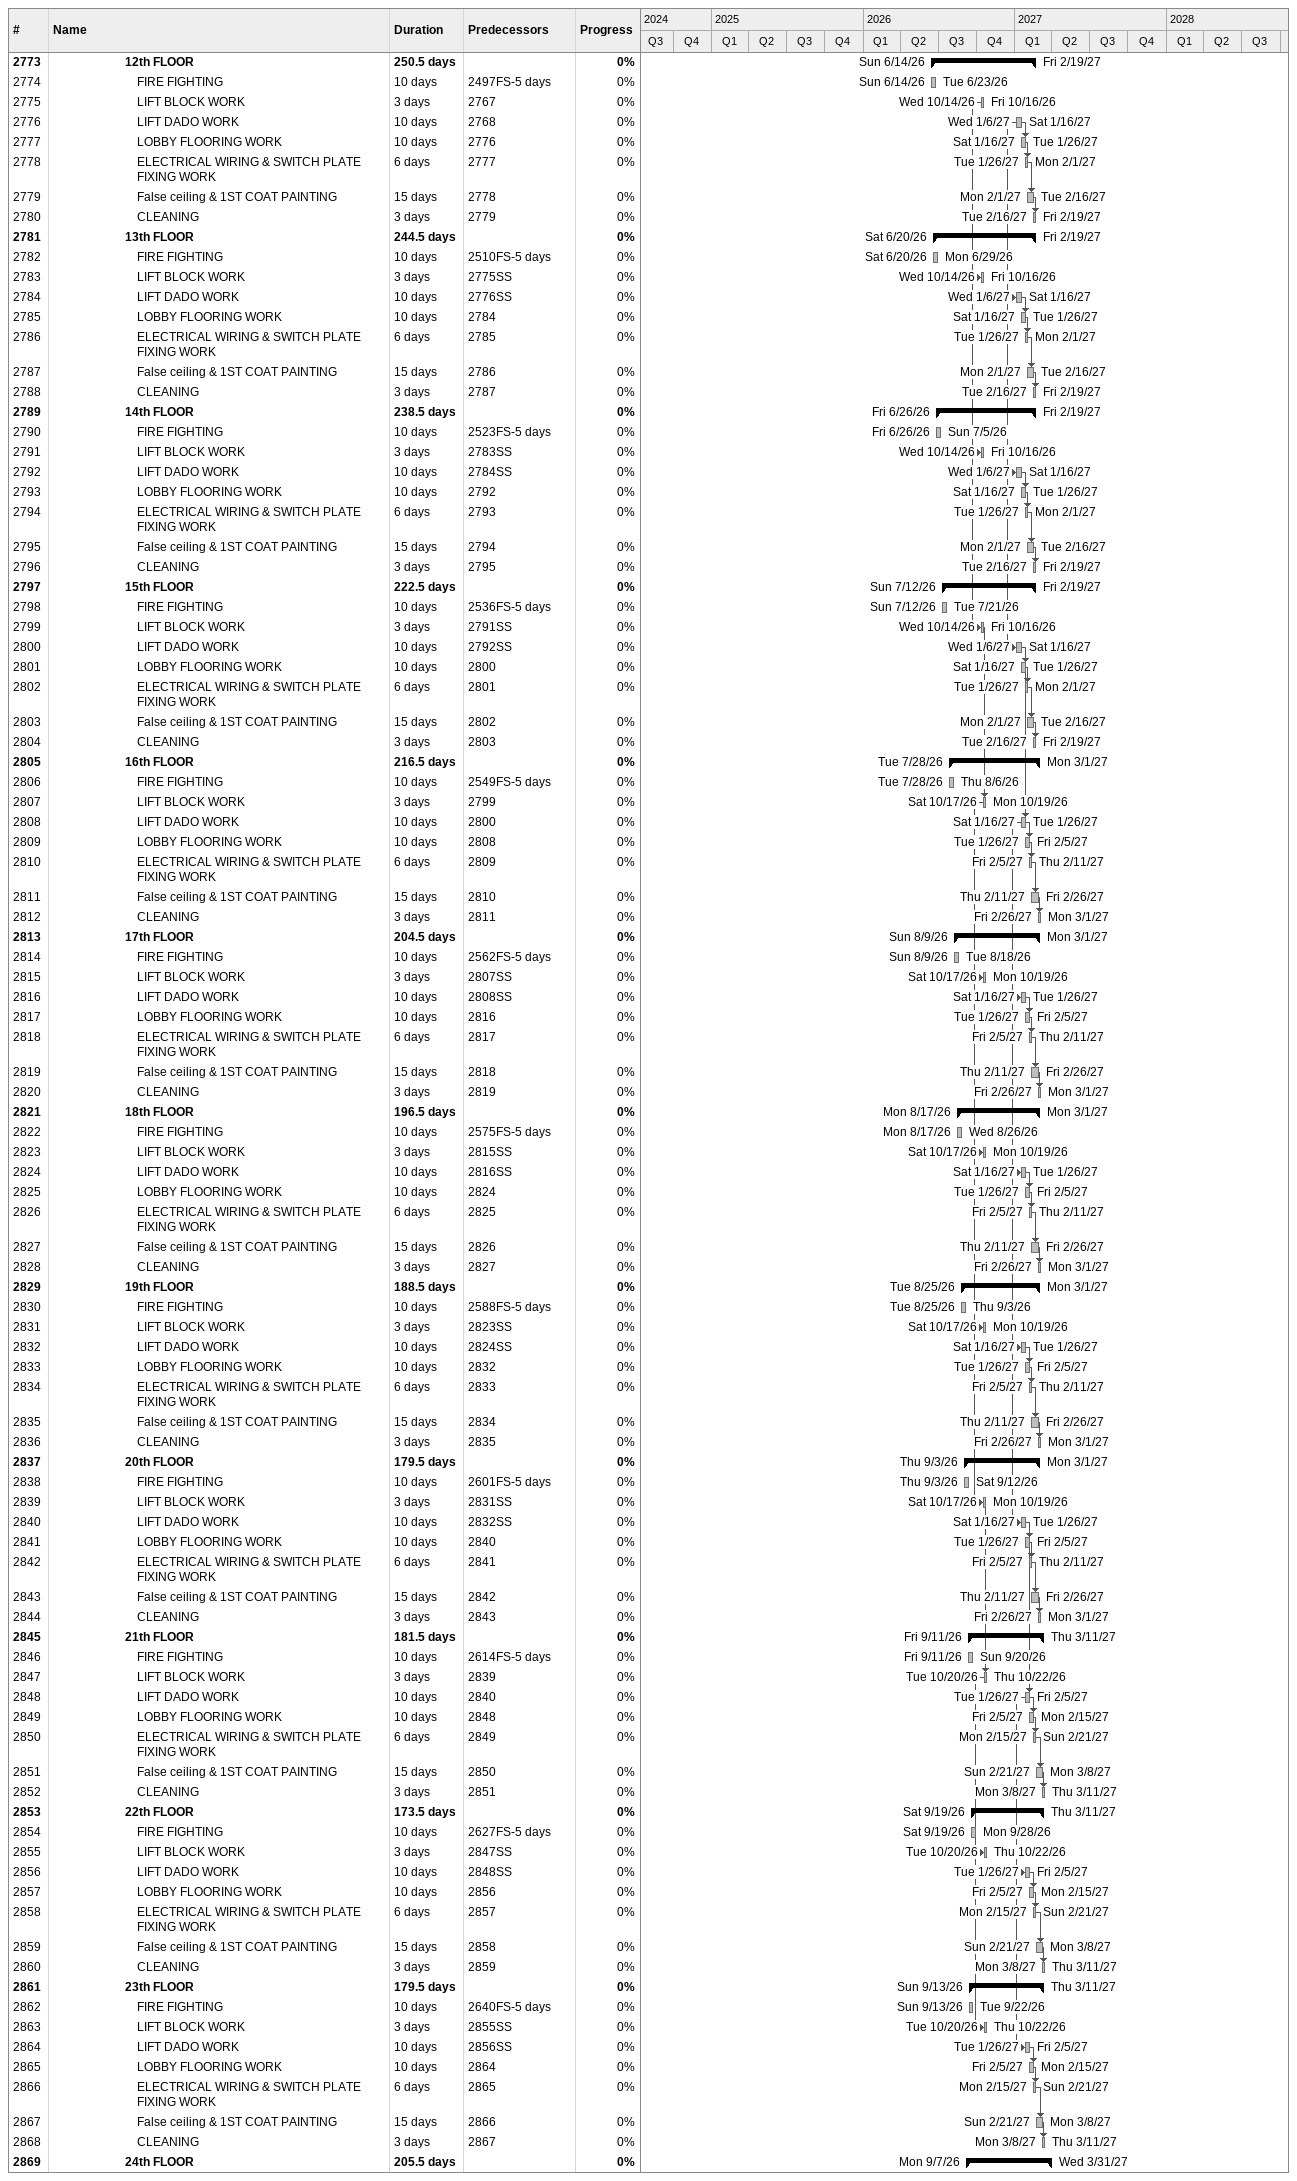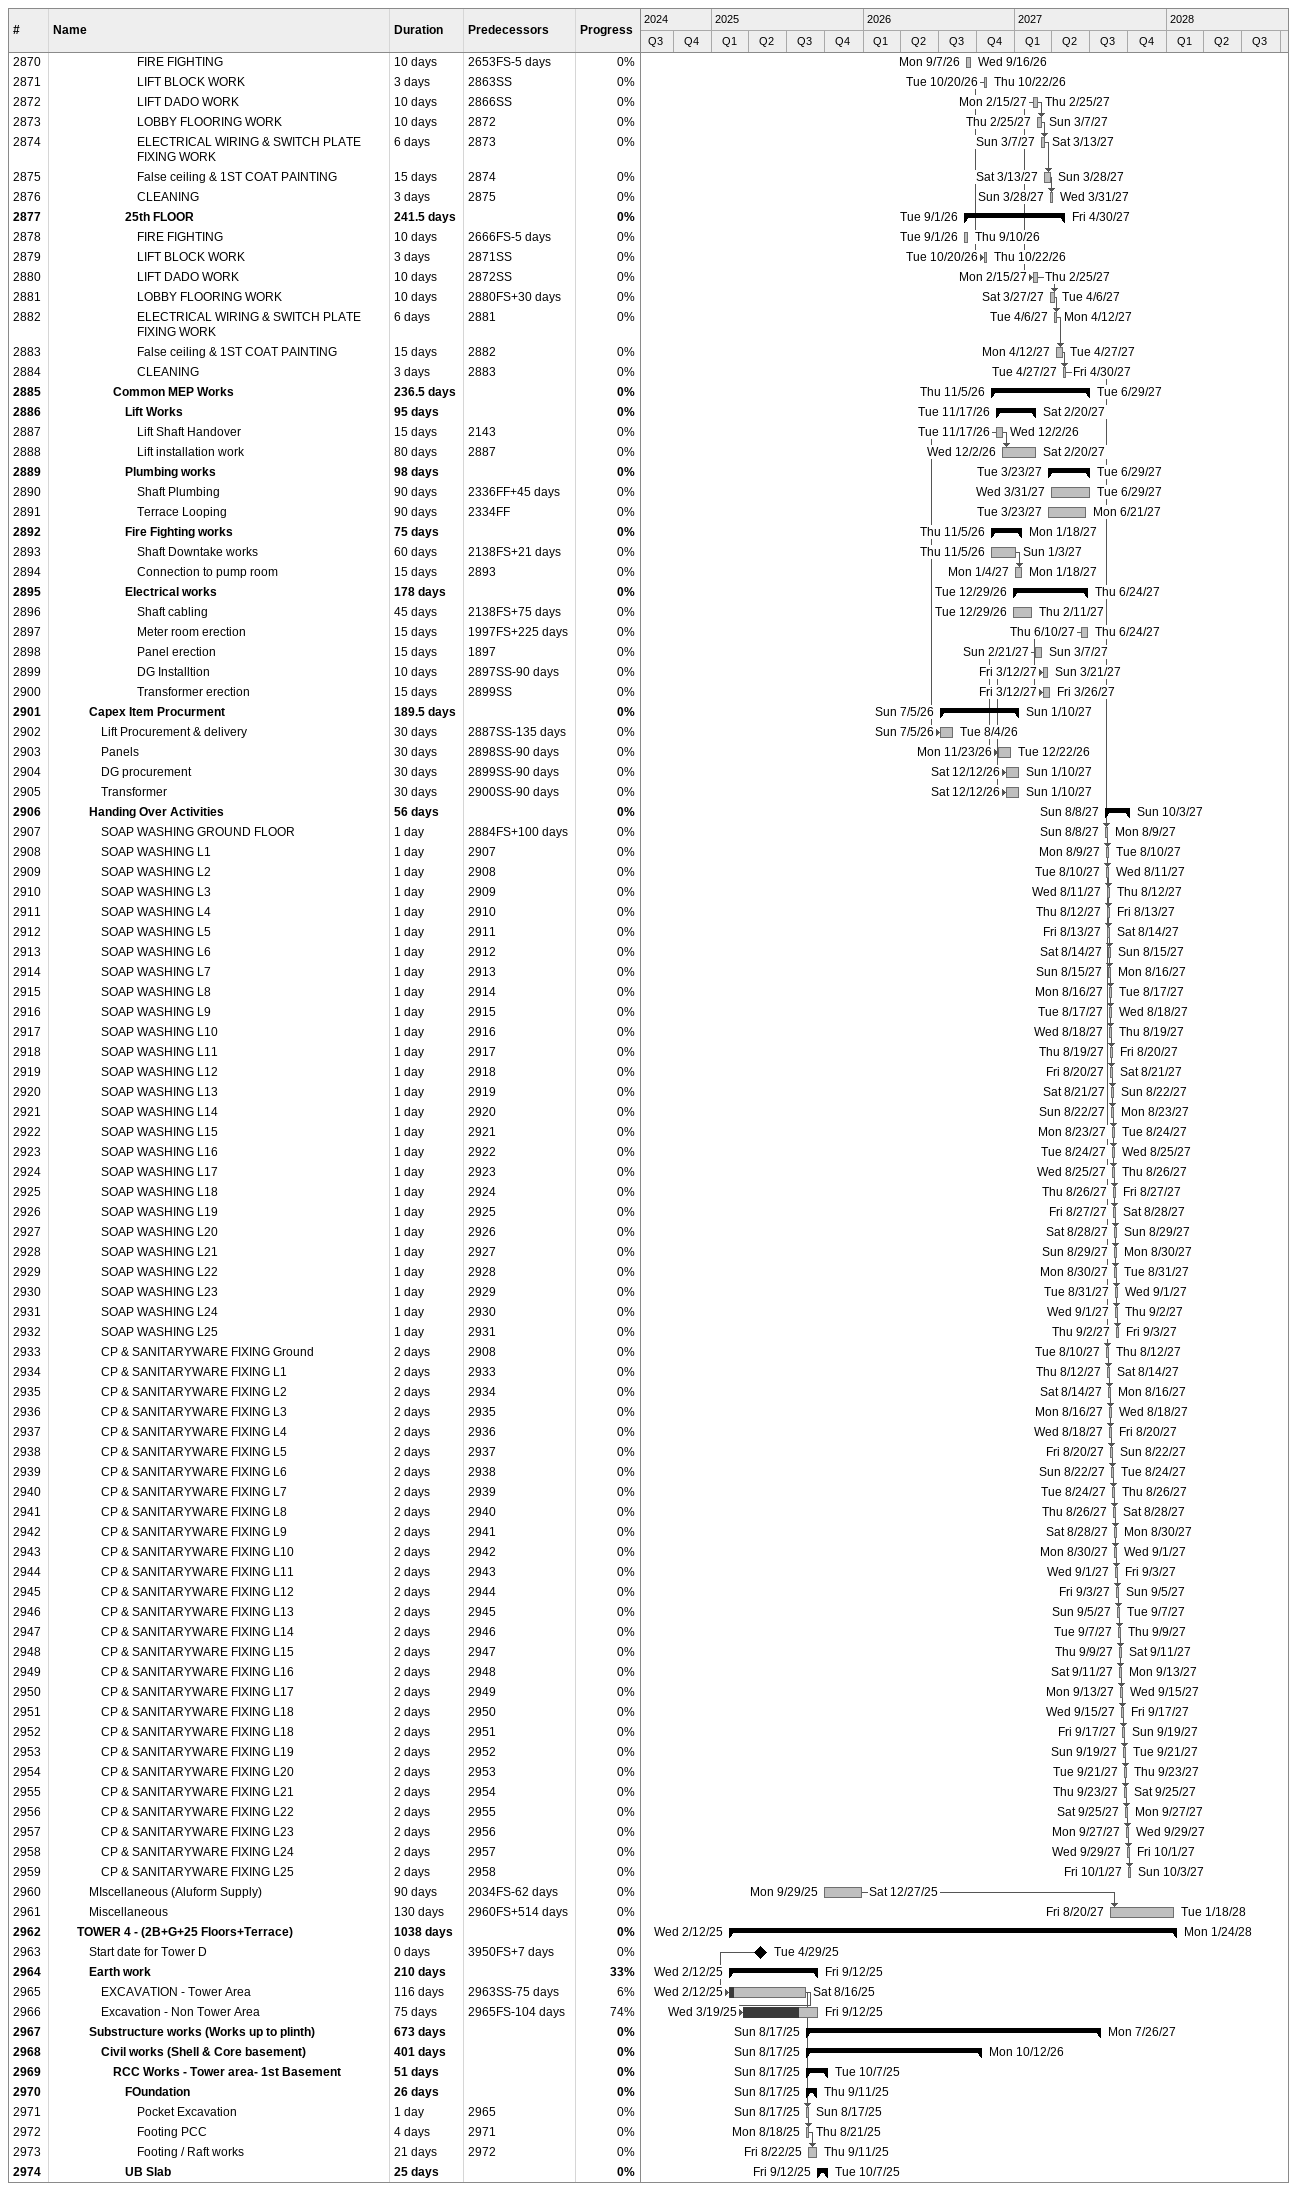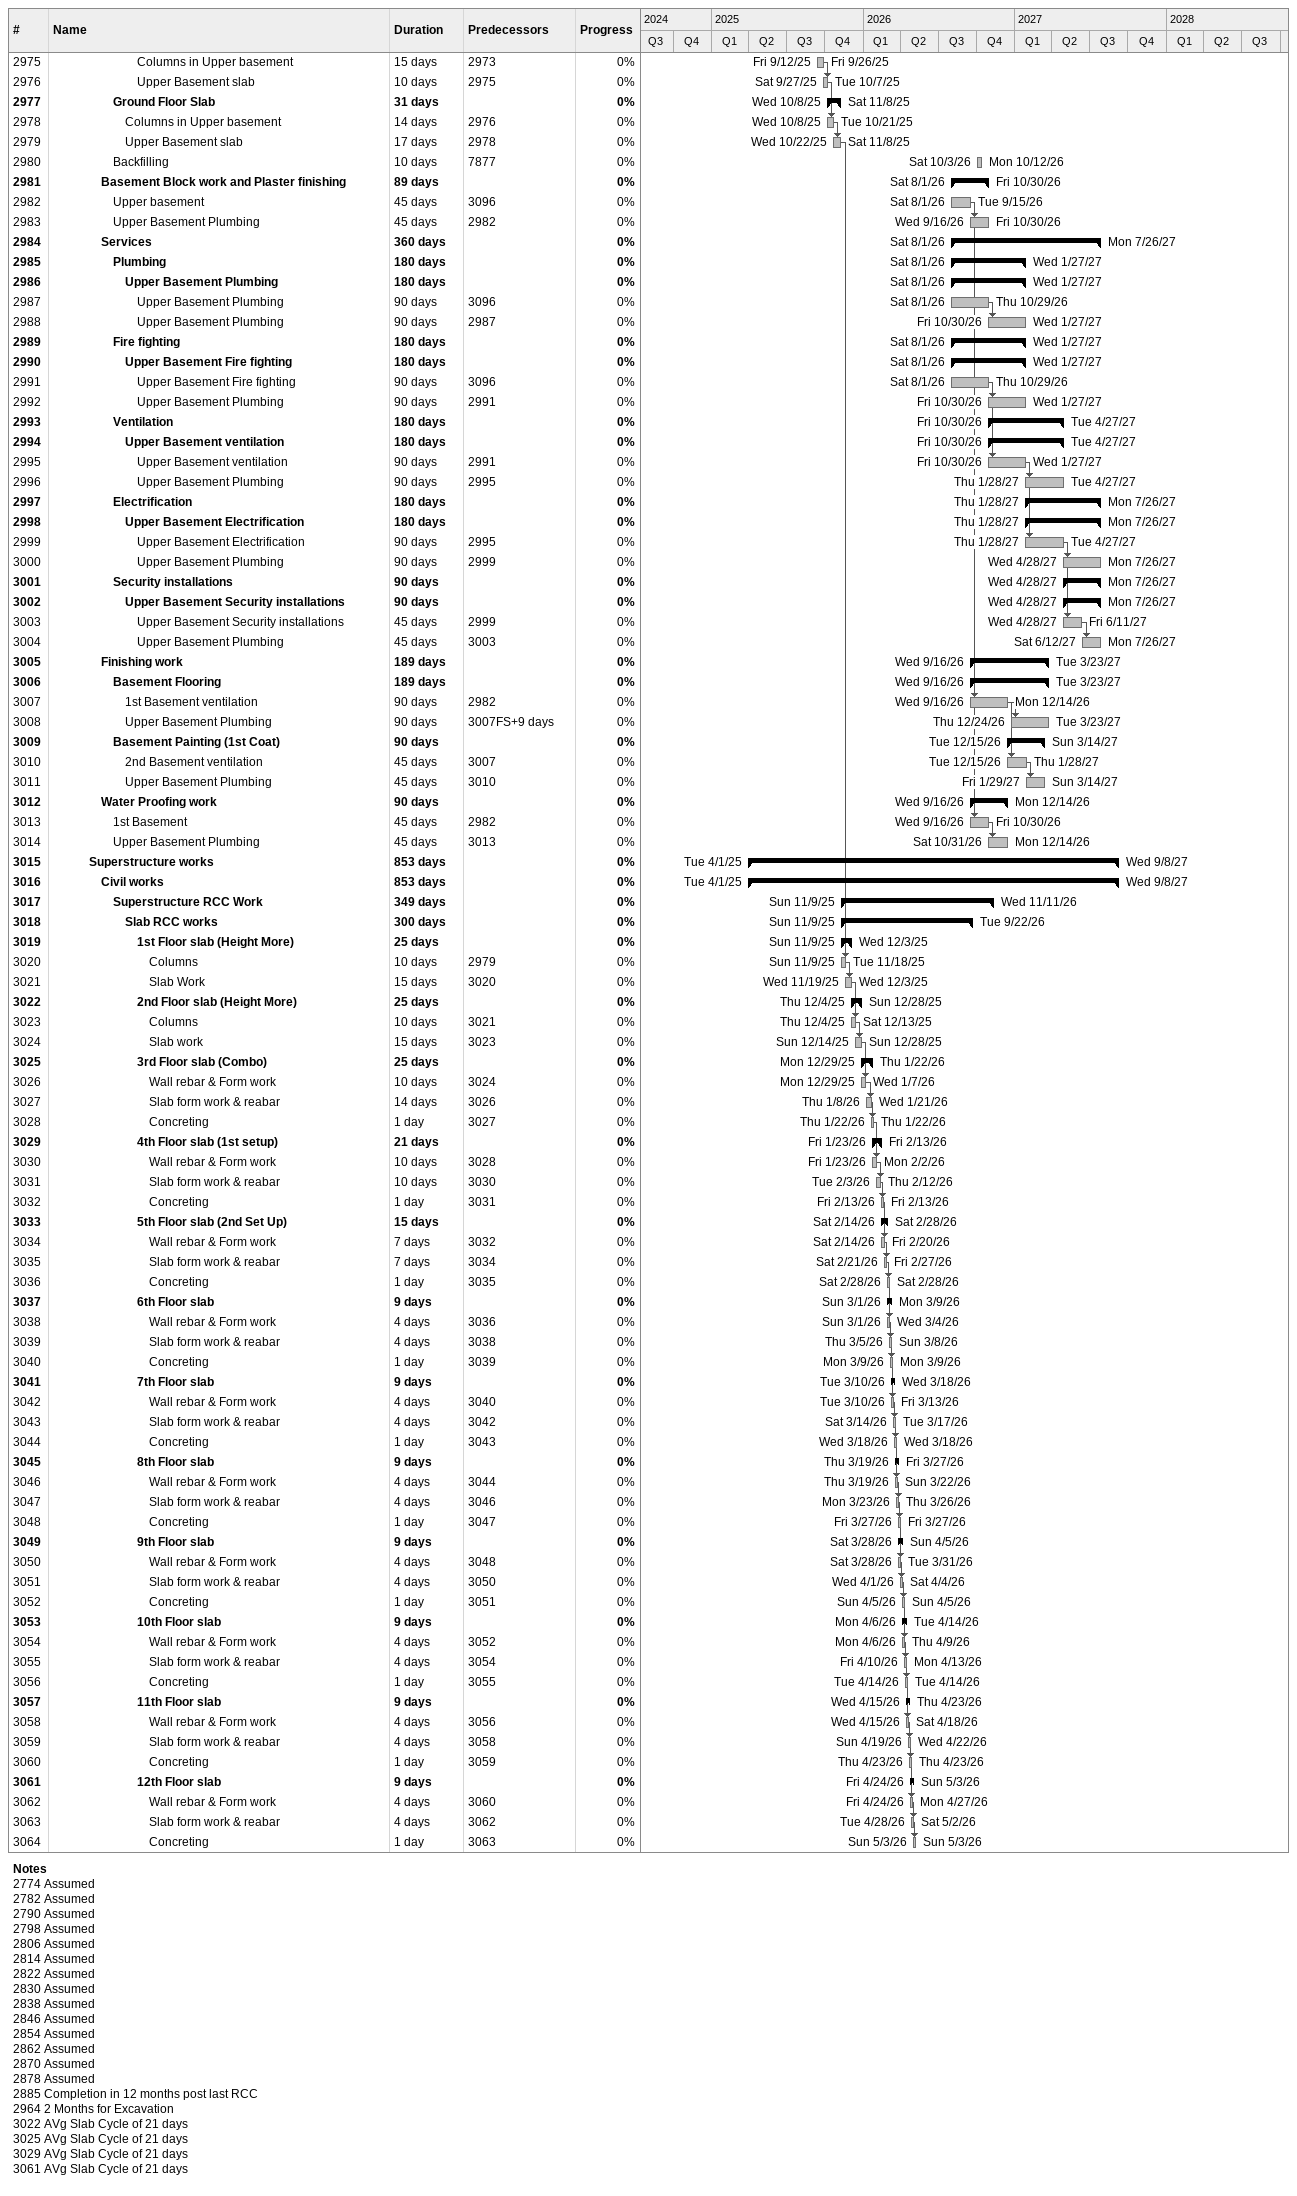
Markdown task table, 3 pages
| ID | Level | Task | Duration | Start | Finish | Predecessors | % complete |
|---|---|---|---|---|---|---|---|
| 2773 | 7 | **12th FLOOR** | 250.5d | 2026-06-14 | 2027-02-19 |  | 0 |
| 2774 | 8 | FIRE FIGHTING | 10d | 2026-06-14 | 2026-06-23 | 2497FS-5d | 0 |
| 2775 | 8 | LIFT BLOCK WORK | 3d | 2026-10-14 | 2026-10-16 | 2767 | 0 |
| 2776 | 8 | LIFT DADO WORK | 10d | 2027-01-06 | 2027-01-16 | 2768 | 0 |
| 2777 | 8 | LOBBY FLOORING WORK | 10d | 2027-01-16 | 2027-01-26 | 2776 | 0 |
| 2778 | 8 | ELECTRICAL WIRING & SWITCH PLATE FIXING WORK | 6d | 2027-01-26 | 2027-02-01 | 2777 | 0 |
| 2779 | 8 | False ceiling & 1ST COAT PAINTING | 15d | 2027-02-01 | 2027-02-16 | 2778 | 0 |
| 2780 | 8 | CLEANING | 3d | 2027-02-16 | 2027-02-19 | 2779 | 0 |
| 2781 | 7 | **13th FLOOR** | 244.5d | 2026-06-20 | 2027-02-19 |  | 0 |
| 2782 | 8 | FIRE FIGHTING | 10d | 2026-06-20 | 2026-06-29 | 2510FS-5d | 0 |
| 2783 | 8 | LIFT BLOCK WORK | 3d | 2026-10-14 | 2026-10-16 | 2775SS | 0 |
| 2784 | 8 | LIFT DADO WORK | 10d | 2027-01-06 | 2027-01-16 | 2776SS | 0 |
| 2785 | 8 | LOBBY FLOORING WORK | 10d | 2027-01-16 | 2027-01-26 | 2784 | 0 |
| 2786 | 8 | ELECTRICAL WIRING & SWITCH PLATE FIXING WORK | 6d | 2027-01-26 | 2027-02-01 | 2785 | 0 |
| 2787 | 8 | False ceiling & 1ST COAT PAINTING | 15d | 2027-02-01 | 2027-02-16 | 2786 | 0 |
| 2788 | 8 | CLEANING | 3d | 2027-02-16 | 2027-02-19 | 2787 | 0 |
| 2789 | 7 | **14th FLOOR** | 238.5d | 2026-06-26 | 2027-02-19 |  | 0 |
| 2790 | 8 | FIRE FIGHTING | 10d | 2026-06-26 | 2026-07-05 | 2523FS-5d | 0 |
| 2791 | 8 | LIFT BLOCK WORK | 3d | 2026-10-14 | 2026-10-16 | 2783SS | 0 |
| 2792 | 8 | LIFT DADO WORK | 10d | 2027-01-06 | 2027-01-16 | 2784SS | 0 |
| 2793 | 8 | LOBBY FLOORING WORK | 10d | 2027-01-16 | 2027-01-26 | 2792 | 0 |
| 2794 | 8 | ELECTRICAL WIRING & SWITCH PLATE FIXING WORK | 6d | 2027-01-26 | 2027-02-01 | 2793 | 0 |
| 2795 | 8 | False ceiling & 1ST COAT PAINTING | 15d | 2027-02-01 | 2027-02-16 | 2794 | 0 |
| 2796 | 8 | CLEANING | 3d | 2027-02-16 | 2027-02-19 | 2795 | 0 |
| 2797 | 7 | **15th FLOOR** | 222.5d | 2026-07-12 | 2027-02-19 |  | 0 |
| 2798 | 8 | FIRE FIGHTING | 10d | 2026-07-12 | 2026-07-21 | 2536FS-5d | 0 |
| 2799 | 8 | LIFT BLOCK WORK | 3d | 2026-10-14 | 2026-10-16 | 2791SS | 0 |
| 2800 | 8 | LIFT DADO WORK | 10d | 2027-01-06 | 2027-01-16 | 2792SS | 0 |
| 2801 | 8 | LOBBY FLOORING WORK | 10d | 2027-01-16 | 2027-01-26 | 2800 | 0 |
| 2802 | 8 | ELECTRICAL WIRING & SWITCH PLATE FIXING WORK | 6d | 2027-01-26 | 2027-02-01 | 2801 | 0 |
| 2803 | 8 | False ceiling & 1ST COAT PAINTING | 15d | 2027-02-01 | 2027-02-16 | 2802 | 0 |
| 2804 | 8 | CLEANING | 3d | 2027-02-16 | 2027-02-19 | 2803 | 0 |
| 2805 | 7 | **16th FLOOR** | 216.5d | 2026-07-28 | 2027-03-01 |  | 0 |
| 2806 | 8 | FIRE FIGHTING | 10d | 2026-07-28 | 2026-08-06 | 2549FS-5d | 0 |
| 2807 | 8 | LIFT BLOCK WORK | 3d | 2026-10-17 | 2026-10-19 | 2799 | 0 |
| 2808 | 8 | LIFT DADO WORK | 10d | 2027-01-16 | 2027-01-26 | 2800 | 0 |
| 2809 | 8 | LOBBY FLOORING WORK | 10d | 2027-01-26 | 2027-02-05 | 2808 | 0 |
| 2810 | 8 | ELECTRICAL WIRING & SWITCH PLATE FIXING WORK | 6d | 2027-02-05 | 2027-02-11 | 2809 | 0 |
| 2811 | 8 | False ceiling & 1ST COAT PAINTING | 15d | 2027-02-11 | 2027-02-26 | 2810 | 0 |
| 2812 | 8 | CLEANING | 3d | 2027-02-26 | 2027-03-01 | 2811 | 0 |
| 2813 | 7 | **17th FLOOR** | 204.5d | 2026-08-09 | 2027-03-01 |  | 0 |
| 2814 | 8 | FIRE FIGHTING | 10d | 2026-08-09 | 2026-08-18 | 2562FS-5d | 0 |
| 2815 | 8 | LIFT BLOCK WORK | 3d | 2026-10-17 | 2026-10-19 | 2807SS | 0 |
| 2816 | 8 | LIFT DADO WORK | 10d | 2027-01-16 | 2027-01-26 | 2808SS | 0 |
| 2817 | 8 | LOBBY FLOORING WORK | 10d | 2027-01-26 | 2027-02-05 | 2816 | 0 |
| 2818 | 8 | ELECTRICAL WIRING & SWITCH PLATE FIXING WORK | 6d | 2027-02-05 | 2027-02-11 | 2817 | 0 |
| 2819 | 8 | False ceiling & 1ST COAT PAINTING | 15d | 2027-02-11 | 2027-02-26 | 2818 | 0 |
| 2820 | 8 | CLEANING | 3d | 2027-02-26 | 2027-03-01 | 2819 | 0 |
| 2821 | 7 | **18th FLOOR** | 196.5d | 2026-08-17 | 2027-03-01 |  | 0 |
| 2822 | 8 | FIRE FIGHTING | 10d | 2026-08-17 | 2026-08-26 | 2575FS-5d | 0 |
| 2823 | 8 | LIFT BLOCK WORK | 3d | 2026-10-17 | 2026-10-19 | 2815SS | 0 |
| 2824 | 8 | LIFT DADO WORK | 10d | 2027-01-16 | 2027-01-26 | 2816SS | 0 |
| 2825 | 8 | LOBBY FLOORING WORK | 10d | 2027-01-26 | 2027-02-05 | 2824 | 0 |
| 2826 | 8 | ELECTRICAL WIRING & SWITCH PLATE FIXING WORK | 6d | 2027-02-05 | 2027-02-11 | 2825 | 0 |
| 2827 | 8 | False ceiling & 1ST COAT PAINTING | 15d | 2027-02-11 | 2027-02-26 | 2826 | 0 |
| 2828 | 8 | CLEANING | 3d | 2027-02-26 | 2027-03-01 | 2827 | 0 |
| 2829 | 7 | **19th FLOOR** | 188.5d | 2026-08-25 | 2027-03-01 |  | 0 |
| 2830 | 8 | FIRE FIGHTING | 10d | 2026-08-25 | 2026-09-03 | 2588FS-5d | 0 |
| 2831 | 8 | LIFT BLOCK WORK | 3d | 2026-10-17 | 2026-10-19 | 2823SS | 0 |
| 2832 | 8 | LIFT DADO WORK | 10d | 2027-01-16 | 2027-01-26 | 2824SS | 0 |
| 2833 | 8 | LOBBY FLOORING WORK | 10d | 2027-01-26 | 2027-02-05 | 2832 | 0 |
| 2834 | 8 | ELECTRICAL WIRING & SWITCH PLATE FIXING WORK | 6d | 2027-02-05 | 2027-02-11 | 2833 | 0 |
| 2835 | 8 | False ceiling & 1ST COAT PAINTING | 15d | 2027-02-11 | 2027-02-26 | 2834 | 0 |
| 2836 | 8 | CLEANING | 3d | 2027-02-26 | 2027-03-01 | 2835 | 0 |
| 2837 | 7 | **20th FLOOR** | 179.5d | 2026-09-03 | 2027-03-01 |  | 0 |
| 2838 | 8 | FIRE FIGHTING | 10d | 2026-09-03 | 2026-09-12 | 2601FS-5d | 0 |
| 2839 | 8 | LIFT BLOCK WORK | 3d | 2026-10-17 | 2026-10-19 | 2831SS | 0 |
| 2840 | 8 | LIFT DADO WORK | 10d | 2027-01-16 | 2027-01-26 | 2832SS | 0 |
| 2841 | 8 | LOBBY FLOORING WORK | 10d | 2027-01-26 | 2027-02-05 | 2840 | 0 |
| 2842 | 8 | ELECTRICAL WIRING & SWITCH PLATE FIXING WORK | 6d | 2027-02-05 | 2027-02-11 | 2841 | 0 |
| 2843 | 8 | False ceiling & 1ST COAT PAINTING | 15d | 2027-02-11 | 2027-02-26 | 2842 | 0 |
| 2844 | 8 | CLEANING | 3d | 2027-02-26 | 2027-03-01 | 2843 | 0 |
| 2845 | 7 | **21th FLOOR** | 181.5d | 2026-09-11 | 2027-03-11 |  | 0 |
| 2846 | 8 | FIRE FIGHTING | 10d | 2026-09-11 | 2026-09-20 | 2614FS-5d | 0 |
| 2847 | 8 | LIFT BLOCK WORK | 3d | 2026-10-20 | 2026-10-22 | 2839 | 0 |
| 2848 | 8 | LIFT DADO WORK | 10d | 2027-01-26 | 2027-02-05 | 2840 | 0 |
| 2849 | 8 | LOBBY FLOORING WORK | 10d | 2027-02-05 | 2027-02-15 | 2848 | 0 |
| 2850 | 8 | ELECTRICAL WIRING & SWITCH PLATE FIXING WORK | 6d | 2027-02-15 | 2027-02-21 | 2849 | 0 |
| 2851 | 8 | False ceiling & 1ST COAT PAINTING | 15d | 2027-02-21 | 2027-03-08 | 2850 | 0 |
| 2852 | 8 | CLEANING | 3d | 2027-03-08 | 2027-03-11 | 2851 | 0 |
| 2853 | 7 | **22th FLOOR** | 173.5d | 2026-09-19 | 2027-03-11 |  | 0 |
| 2854 | 8 | FIRE FIGHTING | 10d | 2026-09-19 | 2026-09-28 | 2627FS-5d | 0 |
| 2855 | 8 | LIFT BLOCK WORK | 3d | 2026-10-20 | 2026-10-22 | 2847SS | 0 |
| 2856 | 8 | LIFT DADO WORK | 10d | 2027-01-26 | 2027-02-05 | 2848SS | 0 |
| 2857 | 8 | LOBBY FLOORING WORK | 10d | 2027-02-05 | 2027-02-15 | 2856 | 0 |
| 2858 | 8 | ELECTRICAL WIRING & SWITCH PLATE FIXING WORK | 6d | 2027-02-15 | 2027-02-21 | 2857 | 0 |
| 2859 | 8 | False ceiling & 1ST COAT PAINTING | 15d | 2027-02-21 | 2027-03-08 | 2858 | 0 |
| 2860 | 8 | CLEANING | 3d | 2027-03-08 | 2027-03-11 | 2859 | 0 |
| 2861 | 7 | **23th FLOOR** | 179.5d | 2026-09-13 | 2027-03-11 |  | 0 |
| 2862 | 8 | FIRE FIGHTING | 10d | 2026-09-13 | 2026-09-22 | 2640FS-5d | 0 |
| 2863 | 8 | LIFT BLOCK WORK | 3d | 2026-10-20 | 2026-10-22 | 2855SS | 0 |
| 2864 | 8 | LIFT DADO WORK | 10d | 2027-01-26 | 2027-02-05 | 2856SS | 0 |
| 2865 | 8 | LOBBY FLOORING WORK | 10d | 2027-02-05 | 2027-02-15 | 2864 | 0 |
| 2866 | 8 | ELECTRICAL WIRING & SWITCH PLATE FIXING WORK | 6d | 2027-02-15 | 2027-02-21 | 2865 | 0 |
| 2867 | 8 | False ceiling & 1ST COAT PAINTING | 15d | 2027-02-21 | 2027-03-08 | 2866 | 0 |
| 2868 | 8 | CLEANING | 3d | 2027-03-08 | 2027-03-11 | 2867 | 0 |
| 2869 | 7 | **24th FLOOR** | 205.5d | 2026-09-07 | 2027-03-31 |  | 0 |
| 2870 | 8 | FIRE FIGHTING | 10d | 2026-09-07 | 2026-09-16 | 2653FS-5d | 0 |
| 2871 | 8 | LIFT BLOCK WORK | 3d | 2026-10-20 | 2026-10-22 | 2863SS | 0 |
| 2872 | 8 | LIFT DADO WORK | 10d | 2027-02-15 | 2027-02-25 | 2866SS | 0 |
| 2873 | 8 | LOBBY FLOORING WORK | 10d | 2027-02-25 | 2027-03-07 | 2872 | 0 |
| 2874 | 8 | ELECTRICAL WIRING & SWITCH PLATE FIXING WORK | 6d | 2027-03-07 | 2027-03-13 | 2873 | 0 |
| 2875 | 8 | False ceiling & 1ST COAT PAINTING | 15d | 2027-03-13 | 2027-03-28 | 2874 | 0 |
| 2876 | 8 | CLEANING | 3d | 2027-03-28 | 2027-03-31 | 2875 | 0 |
| 2877 | 7 | **25th FLOOR** | 241.5d | 2026-09-01 | 2027-04-30 |  | 0 |
| 2878 | 8 | FIRE FIGHTING | 10d | 2026-09-01 | 2026-09-10 | 2666FS-5d | 0 |
| 2879 | 8 | LIFT BLOCK WORK | 3d | 2026-10-20 | 2026-10-22 | 2871SS | 0 |
| 2880 | 8 | LIFT DADO WORK | 10d | 2027-02-15 | 2027-02-25 | 2872SS | 0 |
| 2881 | 8 | LOBBY FLOORING WORK | 10d | 2027-03-27 | 2027-04-06 | 2880FS+30d | 0 |
| 2882 | 8 | ELECTRICAL WIRING & SWITCH PLATE FIXING WORK | 6d | 2027-04-06 | 2027-04-12 | 2881 | 0 |
| 2883 | 8 | False ceiling & 1ST COAT PAINTING | 15d | 2027-04-12 | 2027-04-27 | 2882 | 0 |
| 2884 | 8 | CLEANING | 3d | 2027-04-27 | 2027-04-30 | 2883 | 0 |
| 2885 | 6 | **Common MEP Works** | 236.5d | 2026-11-05 | 2027-06-29 |  | 0 |
| 2886 | 7 | **Lift Works** | 95d | 2026-11-17 | 2027-02-20 |  | 0 |
| 2887 | 8 | Lift Shaft Handover | 15d | 2026-11-17 | 2026-12-02 | 2143 | 0 |
| 2888 | 8 | Lift installation work | 80d | 2026-12-02 | 2027-02-20 | 2887 | 0 |
| 2889 | 7 | **Plumbing works** | 98d | 2027-03-23 | 2027-06-29 |  | 0 |
| 2890 | 8 | Shaft Plumbing | 90d | 2027-03-31 | 2027-06-29 | 2336FF+45d | 0 |
| 2891 | 8 | Terrace Looping | 90d | 2027-03-23 | 2027-06-21 | 2334FF | 0 |
| 2892 | 7 | **Fire Fighting works** | 75d | 2026-11-05 | 2027-01-18 |  | 0 |
| 2893 | 8 | Shaft Downtake works | 60d | 2026-11-05 | 2027-01-03 | 2138FS+21d | 0 |
| 2894 | 8 | Connection to pump room | 15d | 2027-01-04 | 2027-01-18 | 2893 | 0 |
| 2895 | 7 | **Electrical works** | 178d | 2026-12-29 | 2027-06-24 |  | 0 |
| 2896 | 8 | Shaft cabling | 45d | 2026-12-29 | 2027-02-11 | 2138FS+75d | 0 |
| 2897 | 8 | Meter room erection | 15d | 2027-06-10 | 2027-06-24 | 1997FS+225d | 0 |
| 2898 | 8 | Panel erection | 15d | 2027-02-21 | 2027-03-07 | 1897 | 0 |
| 2899 | 8 | DG Installtion | 10d | 2027-03-12 | 2027-03-21 | 2897SS-90d | 0 |
| 2900 | 8 | Transformer erection | 15d | 2027-03-12 | 2027-03-26 | 2899SS | 0 |
| 2901 | 4 | **Capex Item Procurment** | 189.5d | 2026-07-05 | 2027-01-10 |  | 0 |
| 2902 | 5 | Lift Procurement & delivery | 30d | 2026-07-05 | 2026-08-04 | 2887SS-135d | 0 |
| 2903 | 5 | Panels | 30d | 2026-11-23 | 2026-12-22 | 2898SS-90d | 0 |
| 2904 | 5 | DG procurement | 30d | 2026-12-12 | 2027-01-10 | 2899SS-90d | 0 |
| 2905 | 5 | Transformer | 30d | 2026-12-12 | 2027-01-10 | 2900SS-90d | 0 |
| 2906 | 4 | **Handing Over Activities** | 56d | 2027-08-08 | 2027-10-03 |  | 0 |
| 2907 | 5 | SOAP WASHING GROUND FLOOR | 1d | 2027-08-08 | 2027-08-09 | 2884FS+100d | 0 |
| 2908 | 5 | SOAP WASHING L1 | 1d | 2027-08-09 | 2027-08-10 | 2907 | 0 |
| 2909 | 5 | SOAP WASHING L2 | 1d | 2027-08-10 | 2027-08-11 | 2908 | 0 |
| 2910 | 5 | SOAP WASHING L3 | 1d | 2027-08-11 | 2027-08-12 | 2909 | 0 |
| 2911 | 5 | SOAP WASHING L4 | 1d | 2027-08-12 | 2027-08-13 | 2910 | 0 |
| 2912 | 5 | SOAP WASHING L5 | 1d | 2027-08-13 | 2027-08-14 | 2911 | 0 |
| 2913 | 5 | SOAP WASHING L6 | 1d | 2027-08-14 | 2027-08-15 | 2912 | 0 |
| 2914 | 5 | SOAP WASHING L7 | 1d | 2027-08-15 | 2027-08-16 | 2913 | 0 |
| 2915 | 5 | SOAP WASHING L8 | 1d | 2027-08-16 | 2027-08-17 | 2914 | 0 |
| 2916 | 5 | SOAP WASHING L9 | 1d | 2027-08-17 | 2027-08-18 | 2915 | 0 |
| 2917 | 5 | SOAP WASHING L10 | 1d | 2027-08-18 | 2027-08-19 | 2916 | 0 |
| 2918 | 5 | SOAP WASHING L11 | 1d | 2027-08-19 | 2027-08-20 | 2917 | 0 |
| 2919 | 5 | SOAP WASHING L12 | 1d | 2027-08-20 | 2027-08-21 | 2918 | 0 |
| 2920 | 5 | SOAP WASHING L13 | 1d | 2027-08-21 | 2027-08-22 | 2919 | 0 |
| 2921 | 5 | SOAP WASHING L14 | 1d | 2027-08-22 | 2027-08-23 | 2920 | 0 |
| 2922 | 5 | SOAP WASHING L15 | 1d | 2027-08-23 | 2027-08-24 | 2921 | 0 |
| 2923 | 5 | SOAP WASHING L16 | 1d | 2027-08-24 | 2027-08-25 | 2922 | 0 |
| 2924 | 5 | SOAP WASHING L17 | 1d | 2027-08-25 | 2027-08-26 | 2923 | 0 |
| 2925 | 5 | SOAP WASHING L18 | 1d | 2027-08-26 | 2027-08-27 | 2924 | 0 |
| 2926 | 5 | SOAP WASHING L19 | 1d | 2027-08-27 | 2027-08-28 | 2925 | 0 |
| 2927 | 5 | SOAP WASHING L20 | 1d | 2027-08-28 | 2027-08-29 | 2926 | 0 |
| 2928 | 5 | SOAP WASHING L21 | 1d | 2027-08-29 | 2027-08-30 | 2927 | 0 |
| 2929 | 5 | SOAP WASHING L22 | 1d | 2027-08-30 | 2027-08-31 | 2928 | 0 |
| 2930 | 5 | SOAP WASHING L23 | 1d | 2027-08-31 | 2027-09-01 | 2929 | 0 |
| 2931 | 5 | SOAP WASHING L24 | 1d | 2027-09-01 | 2027-09-02 | 2930 | 0 |
| 2932 | 5 | SOAP WASHING L25 | 1d | 2027-09-02 | 2027-09-03 | 2931 | 0 |
| 2933 | 5 | CP & SANITARYWARE FIXING Ground | 2d | 2027-08-10 | 2027-08-12 | 2908 | 0 |
| 2934 | 5 | CP & SANITARYWARE FIXING L1 | 2d | 2027-08-12 | 2027-08-14 | 2933 | 0 |
| 2935 | 5 | CP & SANITARYWARE FIXING L2 | 2d | 2027-08-14 | 2027-08-16 | 2934 | 0 |
| 2936 | 5 | CP & SANITARYWARE FIXING L3 | 2d | 2027-08-16 | 2027-08-18 | 2935 | 0 |
| 2937 | 5 | CP & SANITARYWARE FIXING L4 | 2d | 2027-08-18 | 2027-08-20 | 2936 | 0 |
| 2938 | 5 | CP & SANITARYWARE FIXING L5 | 2d | 2027-08-20 | 2027-08-22 | 2937 | 0 |
| 2939 | 5 | CP & SANITARYWARE FIXING L6 | 2d | 2027-08-22 | 2027-08-24 | 2938 | 0 |
| 2940 | 5 | CP & SANITARYWARE FIXING L7 | 2d | 2027-08-24 | 2027-08-26 | 2939 | 0 |
| 2941 | 5 | CP & SANITARYWARE FIXING L8 | 2d | 2027-08-26 | 2027-08-28 | 2940 | 0 |
| 2942 | 5 | CP & SANITARYWARE FIXING L9 | 2d | 2027-08-28 | 2027-08-30 | 2941 | 0 |
| 2943 | 5 | CP & SANITARYWARE FIXING L10 | 2d | 2027-08-30 | 2027-09-01 | 2942 | 0 |
| 2944 | 5 | CP & SANITARYWARE FIXING L11 | 2d | 2027-09-01 | 2027-09-03 | 2943 | 0 |
| 2945 | 5 | CP & SANITARYWARE FIXING L12 | 2d | 2027-09-03 | 2027-09-05 | 2944 | 0 |
| 2946 | 5 | CP & SANITARYWARE FIXING L13 | 2d | 2027-09-05 | 2027-09-07 | 2945 | 0 |
| 2947 | 5 | CP & SANITARYWARE FIXING L14 | 2d | 2027-09-07 | 2027-09-09 | 2946 | 0 |
| 2948 | 5 | CP & SANITARYWARE FIXING L15 | 2d | 2027-09-09 | 2027-09-11 | 2947 | 0 |
| 2949 | 5 | CP & SANITARYWARE FIXING L16 | 2d | 2027-09-11 | 2027-09-13 | 2948 | 0 |
| 2950 | 5 | CP & SANITARYWARE FIXING L17 | 2d | 2027-09-13 | 2027-09-15 | 2949 | 0 |
| 2951 | 5 | CP & SANITARYWARE FIXING L18 | 2d | 2027-09-15 | 2027-09-17 | 2950 | 0 |
| 2952 | 5 | CP & SANITARYWARE FIXING L18 | 2d | 2027-09-17 | 2027-09-19 | 2951 | 0 |
| 2953 | 5 | CP & SANITARYWARE FIXING L19 | 2d | 2027-09-19 | 2027-09-21 | 2952 | 0 |
| 2954 | 5 | CP & SANITARYWARE FIXING L20 | 2d | 2027-09-21 | 2027-09-23 | 2953 | 0 |
| 2955 | 5 | CP & SANITARYWARE FIXING L21 | 2d | 2027-09-23 | 2027-09-25 | 2954 | 0 |
| 2956 | 5 | CP & SANITARYWARE FIXING L22 | 2d | 2027-09-25 | 2027-09-27 | 2955 | 0 |
| 2957 | 5 | CP & SANITARYWARE FIXING L23 | 2d | 2027-09-27 | 2027-09-29 | 2956 | 0 |
| 2958 | 5 | CP & SANITARYWARE FIXING L24 | 2d | 2027-09-29 | 2027-10-01 | 2957 | 0 |
| 2959 | 5 | CP & SANITARYWARE FIXING L25 | 2d | 2027-10-01 | 2027-10-03 | 2958 | 0 |
| 2960 | 4 | MIscellaneous (Aluform Supply) | 90d | 2025-09-29 | 2025-12-27 | 2034FS-62d | 0 |
| 2961 | 4 | Miscellaneous | 130d | 2027-08-20 | 2028-01-18 | 2960FS+514d | 0 |
| 2962 | 3 | **TOWER 4 - (2B+G+25 Floors+Terrace)** | 1038d | 2025-02-12 | 2028-01-24 |  | 0 |
| 2963 | 4 | Start date for Tower D | 0d | 2025-04-29 | 2025-04-29 | 3950FS+7d | 0 |
| 2964 | 4 | **Earth work** | 210d | 2025-02-12 | 2025-09-12 |  | 33 |
| 2965 | 5 | EXCAVATION - Tower Area | 116d | 2025-02-12 | 2025-08-16 | 2963SS-75d | 6 |
| 2966 | 5 | Excavation - Non Tower Area | 75d | 2025-03-19 | 2025-09-12 | 2965FS-104d | 74 |
| 2967 | 4 | **Substructure works (Works up to plinth)** | 673d | 2025-08-17 | 2027-07-26 |  | 0 |
| 2968 | 5 | **Civil works (Shell & Core basement)** | 401d | 2025-08-17 | 2026-10-12 |  | 0 |
| 2969 | 6 | **RCC Works - Tower area- 1st Basement** | 51d | 2025-08-17 | 2025-10-07 |  | 0 |
| 2970 | 7 | **FOundation** | 26d | 2025-08-17 | 2025-09-11 |  | 0 |
| 2971 | 8 | Pocket Excavation | 1d | 2025-08-17 | 2025-08-17 | 2965 | 0 |
| 2972 | 8 | Footing PCC | 4d | 2025-08-18 | 2025-08-21 | 2971 | 0 |
| 2973 | 8 | Footing / Raft works | 21d | 2025-08-22 | 2025-09-11 | 2972 | 0 |
| 2974 | 7 | **UB Slab** | 25d | 2025-09-12 | 2025-10-07 |  | 0 |
| 2975 | 8 | Columns in Upper basement | 15d | 2025-09-12 | 2025-09-26 | 2973 | 0 |
| 2976 | 8 | Upper Basement slab | 10d | 2025-09-27 | 2025-10-07 | 2975 | 0 |
| 2977 | 6 | **Ground Floor Slab** | 31d | 2025-10-08 | 2025-11-08 |  | 0 |
| 2978 | 7 | Columns in Upper basement | 14d | 2025-10-08 | 2025-10-21 | 2976 | 0 |
| 2979 | 7 | Upper Basement slab | 17d | 2025-10-22 | 2025-11-08 | 2978 | 0 |
| 2980 | 6 | Backfilling | 10d | 2026-10-03 | 2026-10-12 | 7877 | 0 |
| 2981 | 5 | **Basement Block work and Plaster finishing** | 89d | 2026-08-01 | 2026-10-30 |  | 0 |
| 2982 | 6 | Upper basement | 45d | 2026-08-01 | 2026-09-15 | 3096 | 0 |
| 2983 | 6 | Upper Basement Plumbing | 45d | 2026-09-16 | 2026-10-30 | 2982 | 0 |
| 2984 | 5 | **Services** | 360d | 2026-08-01 | 2027-07-26 |  | 0 |
| 2985 | 6 | **Plumbing** | 180d | 2026-08-01 | 2027-01-27 |  | 0 |
| 2986 | 7 | **Upper Basement Plumbing** | 180d | 2026-08-01 | 2027-01-27 |  | 0 |
| 2987 | 8 | Upper Basement Plumbing | 90d | 2026-08-01 | 2026-10-29 | 3096 | 0 |
| 2988 | 8 | Upper Basement Plumbing | 90d | 2026-10-30 | 2027-01-27 | 2987 | 0 |
| 2989 | 6 | **Fire fighting** | 180d | 2026-08-01 | 2027-01-27 |  | 0 |
| 2990 | 7 | **Upper Basement Fire fighting** | 180d | 2026-08-01 | 2027-01-27 |  | 0 |
| 2991 | 8 | Upper Basement Fire fighting | 90d | 2026-08-01 | 2026-10-29 | 3096 | 0 |
| 2992 | 8 | Upper Basement Plumbing | 90d | 2026-10-30 | 2027-01-27 | 2991 | 0 |
| 2993 | 6 | **Ventilation** | 180d | 2026-10-30 | 2027-04-27 |  | 0 |
| 2994 | 7 | **Upper Basement ventilation** | 180d | 2026-10-30 | 2027-04-27 |  | 0 |
| 2995 | 8 | Upper Basement ventilation | 90d | 2026-10-30 | 2027-01-27 | 2991 | 0 |
| 2996 | 8 | Upper Basement Plumbing | 90d | 2027-01-28 | 2027-04-27 | 2995 | 0 |
| 2997 | 6 | **Electrification** | 180d | 2027-01-28 | 2027-07-26 |  | 0 |
| 2998 | 7 | **Upper Basement Electrification** | 180d | 2027-01-28 | 2027-07-26 |  | 0 |
| 2999 | 8 | Upper Basement Electrification | 90d | 2027-01-28 | 2027-04-27 | 2995 | 0 |
| 3000 | 8 | Upper Basement Plumbing | 90d | 2027-04-28 | 2027-07-26 | 2999 | 0 |
| 3001 | 6 | **Security installations** | 90d | 2027-04-28 | 2027-07-26 |  | 0 |
| 3002 | 7 | **Upper Basement Security installations** | 90d | 2027-04-28 | 2027-07-26 |  | 0 |
| 3003 | 8 | Upper Basement Security installations | 45d | 2027-04-28 | 2027-06-11 | 2999 | 0 |
| 3004 | 8 | Upper Basement Plumbing | 45d | 2027-06-12 | 2027-07-26 | 3003 | 0 |
| 3005 | 5 | **Finishing work** | 189d | 2026-09-16 | 2027-03-23 |  | 0 |
| 3006 | 6 | **Basement Flooring** | 189d | 2026-09-16 | 2027-03-23 |  | 0 |
| 3007 | 7 | 1st Basement ventilation | 90d | 2026-09-16 | 2026-12-14 | 2982 | 0 |
| 3008 | 7 | Upper Basement Plumbing | 90d | 2026-12-24 | 2027-03-23 | 3007FS+9d | 0 |
| 3009 | 6 | **Basement Painting (1st Coat)** | 90d | 2026-12-15 | 2027-03-14 |  | 0 |
| 3010 | 7 | 2nd Basement ventilation | 45d | 2026-12-15 | 2027-01-28 | 3007 | 0 |
| 3011 | 7 | Upper Basement Plumbing | 45d | 2027-01-29 | 2027-03-14 | 3010 | 0 |
| 3012 | 5 | **Water Proofing work** | 90d | 2026-09-16 | 2026-12-14 |  | 0 |
| 3013 | 6 | 1st Basement | 45d | 2026-09-16 | 2026-10-30 | 2982 | 0 |
| 3014 | 6 | Upper Basement Plumbing | 45d | 2026-10-31 | 2026-12-14 | 3013 | 0 |
| 3015 | 4 | **Superstructure works** | 853d | 2025-04-01 | 2027-09-08 |  | 0 |
| 3016 | 5 | **Civil works** | 853d | 2025-04-01 | 2027-09-08 |  | 0 |
| 3017 | 6 | **Superstructure RCC Work** | 349d | 2025-11-09 | 2026-11-11 |  | 0 |
| 3018 | 7 | **Slab RCC works** | 300d | 2025-11-09 | 2026-09-22 |  | 0 |
| 3019 | 8 | **1st Floor slab (Height More)** | 25d | 2025-11-09 | 2025-12-03 |  | 0 |
| 3020 | 9 | Columns | 10d | 2025-11-09 | 2025-11-18 | 2979 | 0 |
| 3021 | 9 | Slab Work | 15d | 2025-11-19 | 2025-12-03 | 3020 | 0 |
| 3022 | 8 | **2nd Floor slab (Height More)** | 25d | 2025-12-04 | 2025-12-28 |  | 0 |
| 3023 | 9 | Columns | 10d | 2025-12-04 | 2025-12-13 | 3021 | 0 |
| 3024 | 9 | Slab work | 15d | 2025-12-14 | 2025-12-28 | 3023 | 0 |
| 3025 | 8 | **3rd Floor slab (Combo)** | 25d | 2025-12-29 | 2026-01-22 |  | 0 |
| 3026 | 9 | Wall rebar & Form work | 10d | 2025-12-29 | 2026-01-07 | 3024 | 0 |
| 3027 | 9 | Slab form work & reabar | 14d | 2026-01-08 | 2026-01-21 | 3026 | 0 |
| 3028 | 9 | Concreting | 1d | 2026-01-22 | 2026-01-22 | 3027 | 0 |
| 3029 | 8 | **4th Floor slab (1st setup)** | 21d | 2026-01-23 | 2026-02-13 |  | 0 |
| 3030 | 9 | Wall rebar & Form work | 10d | 2026-01-23 | 2026-02-02 | 3028 | 0 |
| 3031 | 9 | Slab form work & reabar | 10d | 2026-02-03 | 2026-02-12 | 3030 | 0 |
| 3032 | 9 | Concreting | 1d | 2026-02-13 | 2026-02-13 | 3031 | 0 |
| 3033 | 8 | **5th Floor slab (2nd Set Up)** | 15d | 2026-02-14 | 2026-02-28 |  | 0 |
| 3034 | 9 | Wall rebar & Form work | 7d | 2026-02-14 | 2026-02-20 | 3032 | 0 |
| 3035 | 9 | Slab form work & reabar | 7d | 2026-02-21 | 2026-02-27 | 3034 | 0 |
| 3036 | 9 | Concreting | 1d | 2026-02-28 | 2026-02-28 | 3035 | 0 |
| 3037 | 8 | **6th Floor slab** | 9d | 2026-03-01 | 2026-03-09 |  | 0 |
| 3038 | 9 | Wall rebar & Form work | 4d | 2026-03-01 | 2026-03-04 | 3036 | 0 |
| 3039 | 9 | Slab form work & reabar | 4d | 2026-03-05 | 2026-03-08 | 3038 | 0 |
| 3040 | 9 | Concreting | 1d | 2026-03-09 | 2026-03-09 | 3039 | 0 |
| 3041 | 8 | **7th Floor slab** | 9d | 2026-03-10 | 2026-03-18 |  | 0 |
| 3042 | 9 | Wall rebar & Form work | 4d | 2026-03-10 | 2026-03-13 | 3040 | 0 |
| 3043 | 9 | Slab form work & reabar | 4d | 2026-03-14 | 2026-03-17 | 3042 | 0 |
| 3044 | 9 | Concreting | 1d | 2026-03-18 | 2026-03-18 | 3043 | 0 |
| 3045 | 8 | **8th Floor slab** | 9d | 2026-03-19 | 2026-03-27 |  | 0 |
| 3046 | 9 | Wall rebar & Form work | 4d | 2026-03-19 | 2026-03-22 | 3044 | 0 |
| 3047 | 9 | Slab form work & reabar | 4d | 2026-03-23 | 2026-03-26 | 3046 | 0 |
| 3048 | 9 | Concreting | 1d | 2026-03-27 | 2026-03-27 | 3047 | 0 |
| 3049 | 8 | **9th Floor slab** | 9d | 2026-03-28 | 2026-04-05 |  | 0 |
| 3050 | 9 | Wall rebar & Form work | 4d | 2026-03-28 | 2026-03-31 | 3048 | 0 |
| 3051 | 9 | Slab form work & reabar | 4d | 2026-04-01 | 2026-04-04 | 3050 | 0 |
| 3052 | 9 | Concreting | 1d | 2026-04-05 | 2026-04-05 | 3051 | 0 |
| 3053 | 8 | **10th Floor slab** | 9d | 2026-04-06 | 2026-04-14 |  | 0 |
| 3054 | 9 | Wall rebar & Form work | 4d | 2026-04-06 | 2026-04-09 | 3052 | 0 |
| 3055 | 9 | Slab form work & reabar | 4d | 2026-04-10 | 2026-04-13 | 3054 | 0 |
| 3056 | 9 | Concreting | 1d | 2026-04-14 | 2026-04-14 | 3055 | 0 |
| 3057 | 8 | **11th Floor slab** | 9d | 2026-04-15 | 2026-04-23 |  | 0 |
| 3058 | 9 | Wall rebar & Form work | 4d | 2026-04-15 | 2026-04-18 | 3056 | 0 |
| 3059 | 9 | Slab form work & reabar | 4d | 2026-04-19 | 2026-04-22 | 3058 | 0 |
| 3060 | 9 | Concreting | 1d | 2026-04-23 | 2026-04-23 | 3059 | 0 |
| 3061 | 8 | **12th Floor slab** | 9d | 2026-04-24 | 2026-05-03 |  | 0 |
| 3062 | 9 | Wall rebar & Form work | 4d | 2026-04-24 | 2026-04-27 | 3060 | 0 |
| 3063 | 9 | Slab form work & reabar | 4d | 2026-04-28 | 2026-05-02 | 3062 | 0 |
| 3064 | 9 | Concreting | 1d | 2026-05-03 | 2026-05-03 | 3063 | 0 |

Notes
- 2774: Assumed
- 2782: Assumed
- 2790: Assumed
- 2798: Assumed
- 2806: Assumed
- 2814: Assumed
- 2822: Assumed
- 2830: Assumed
- 2838: Assumed
- 2846: Assumed
- 2854: Assumed
- 2862: Assumed
- 2870: Assumed
- 2878: Assumed
- 2885: Completion in 12 months post last RCC
- 2964: 2 Months for Excavation
- 3022: AVg Slab Cycle of 21 days
- 3025: AVg Slab Cycle of 21 days
- 3029: AVg Slab Cycle of 21 days
- 3061: AVg Slab Cycle of 21 days
